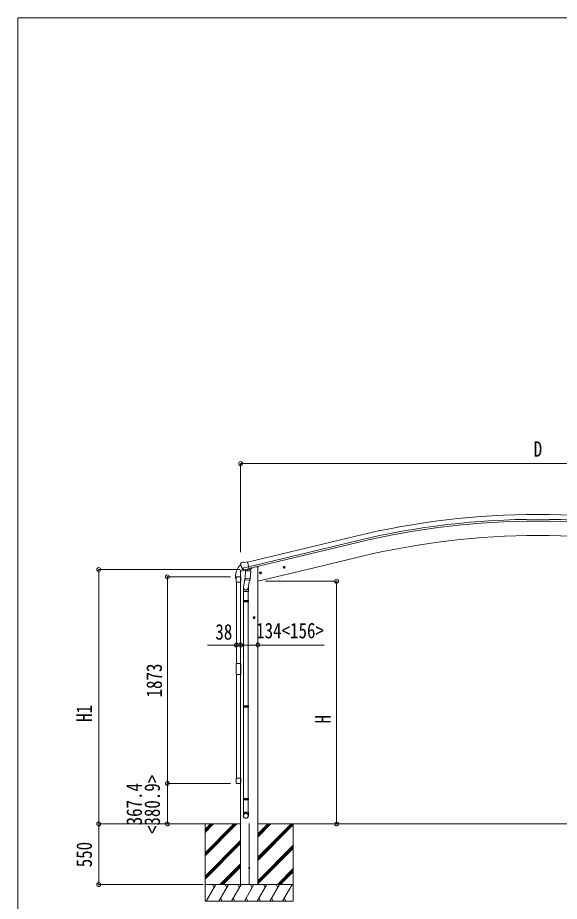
# Model space of a CAD drawing. Units: millimetres at full size, sheet at 1:35. Extents: x -9783 to 9892, y -6828 to 6752.
# Drawn here: x -9783 to -4873, y -1259 to 6752 of the extents above; entities that cross this region are included whole.
import ezdxf
from ezdxf.enums import TextEntityAlignment as Align

# ---------------------------------------------------------------- set-up
doc = ezdxf.new("R2010")
doc.units = ezdxf.units.MM
doc.header["$LTSCALE"] = 35
doc.header["$PDMODE"] = 32
doc.header["$PDSIZE"] = 35
for name, color, linetype, lineweight in [('0-0_0', 7, 'Continuous', 9), ('0-1_本体', 4, 'Continuous', 9), ('0-2_部品', 7, 'Continuous', 9), ('0-8_PARTS2', 2, 'Continuous', 9), ('0-A_寸法', 6, 'Continuous', 9), ('1-2_GLASS_SEAL', 7, 'Continuous', 9), ('1-A', 6, 'Continuous', 9), ('F-0_240', 7, 'Continuous', 9)]:
    doc.layers.add(name, color=color, linetype=linetype, lineweight=lineweight)
doc.styles.add('ＭＳ ゴシック', font='')
doc.styles.get('ＭＳ ゴシック').set_extended_font_data('MS Gothic')

msp = doc.modelspace()

# ---------------------------------------------------------------- linework, layer by layer
at = {"layer": '0-0_0'}
for p, q in [((-7762.31, -557.28), (-8263.98, -557.29)), ((-8084.76, -557.28), (-8084.76, -1257.28)), ((-8084.76, -818.01), (-7824.03, -557.28)), ((-8084.76, -832.15), (-7809.89, -557.28)), ((-8084.76, -846.29), (-7795.75, -557.28)), ((-8084.76, -634.16), (-8007.88, -557.28)), ((-8084.76, -620.02), (-8022.02, -557.28)), ((-8084.76, -605.88), (-8036.16, -557.28)), ((-7606.31, -860.06), (-7303.53, -557.28)), ((-7606.31, -874.2), (-7289.39, -557.28)), ((-7606.31, -676.21), (-7487.38, -557.28)), ((-7606.31, -662.07), (-7501.52, -557.28)), ((-7606.31, -647.93), (-7515.66, -557.28)), ((-7605.81, -557.28), (-2526.66, -557.28)), ((-7284.76, -557.28), (-7284.76, -1257.28)), ((-7606.31, -888.34), (-7284.76, -566.8)), ((-8084.76, -1030.14), (-7762.31, -707.69)), ((-8084.76, -1044.28), (-7762.31, -721.84)), ((-8084.76, -1058.43), (-7762.31, -735.98)), ((-7606.31, -1072.19), (-7284.76, -750.64)), ((-7606.31, -1086.33), (-7284.76, -764.79)), ((-7606.31, -1100.48), (-7284.76, -778.93)), ((-7949.77, -1107.28), (-7762.31, -919.82)), ((-7935.63, -1107.28), (-7762.31, -933.97)), ((-7921.48, -1107.28), (-7762.31, -948.11)), ((-7429.27, -1107.28), (-7284.76, -962.77)), ((-7415.13, -1107.28), (-7284.76, -976.92)), ((-7400.98, -1107.28), (-7284.76, -991.06)), ((-7284.76, -1107.28), (-8084.76, -1107.28)), ((-8074.47, -1257.28), (-7987.87, -1107.28)), ((-8002.87, -1133.26), (-8017.87, -1107.28)), ((-7959, -1257.28), (-7872.4, -1107.28)), ((-7887.4, -1133.27), (-7902.4, -1107.28)), ((-7843.53, -1257.28), (-7756.93, -1107.28)), ((-7771.93, -1133.26), (-7786.93, -1107.28)), ((-7617.76, -1107.28), (-7751.76, -1107.28)), ((-7728.06, -1257.28), (-7641.46, -1107.28)), ((-7656.46, -1133.26), (-7671.46, -1107.28)), ((-7612.59, -1257.28), (-7525.99, -1107.28)), ((-7540.99, -1133.26), (-7555.99, -1107.28)), ((-7497.12, -1257.28), (-7410.52, -1107.28)), ((-7440.52, -1107.28), (-7425.52, -1133.26)), ((-7381.65, -1257.28), (-7295.05, -1107.28)), ((-8084.76, -1257.28), (-7284.76, -1257.28)), ((-7944, -1231.3), (-7929, -1257.28)), ((-7828.53, -1231.3), (-7813.53, -1257.28)), ((-7713.06, -1231.3), (-7698.06, -1257.28)), ((-7597.59, -1231.3), (-7582.59, -1257.28)), ((-7482.12, -1231.3), (-7467.12, -1257.28)), ((-7366.65, -1231.3), (-7351.65, -1257.28))]:
    msp.add_line(p, q, dxfattribs=at)
at = {"layer": '0-1_本体'}
for p, q in [((-6717.39, 2052.5), (-7700.64, 1816.44)), ((-6707.32, 2010.52), (-7690.56, 1774.46)), ((-6703.39, 1994.16), (-7686.64, 1758.12)), ((-7095.6, 1765.27), (-6672.81, 1866.78)), ((-7626.81, 1772.1), (-7660.08, 1764.11)), ((-7606.31, 1772.1), (-7626.31, 1772.1)), ((-7606.31, -1107.28), (-7606.31, 1772.1)), ((-7606.31, 1642.66), (-7095.6, 1765.27)), ((-7762.31, -1107.28), (-7762.31, 1732.96))]:
    msp.add_line(p, q, dxfattribs=at)
for radius in [7073, 7029.83, 7013, 6882]:
    msp.add_arc((-5066.23, -4825.07), radius, 76.5, 103.5, dxfattribs=at)
at = {"layer": '0-2_部品'}
for p, q in [((-7762.02, 1800.54), (-7761.74, 1799.39)), ((-7757.8, 1809.11), (-7761.65, 1802.82)), ((-7754.7, 1811.36), (-7741.52, 1814.53)), ((-7747.96, 1760.23), (-7690.46, 1774.04)), ((-7726.96, 1811.85), (-7740.22, 1814.55)), ((-7726.96, 1811.85), (-7701.03, 1818.08)), ((-7659.58, 1764.59), (-7659.58, 1761.44)), ((-7357.89, 1771.2), (-7377.34, 1766.54)), ((-7374.92, 1767.12), (-7372.78, 1774.31)), ((-7369.75, 1761.67), (-7374.92, 1767.12)), ((-7372.78, 1774.31), (-7365.49, 1776.07)), ((-7365.28, 1759.15), (-7369.95, 1778.59)), ((-7365.49, 1776.07), (-7360.32, 1770.62)), ((-7764.14, 1732.4), (-7721.32, 1742.68)), ((-7764.14, 1739.29), (-7764.14, 1732.4)), ((-7734.9, 1748.67), (-7761.84, 1742.2)), ((-7731.11, 1745.32), (-7747.49, 1759.81)), ((-7728.4, 1744.75), (-7720.88, 1746.56)), ((-7727.57, 1744.87), (-7726.04, 1745.23)), ((-7726.04, 1745.23), (-7689.33, 1754.05)), ((-7724.2, 1745.01), (-7724.25, 1744.27)), ((-7723.49, 1743.23), (-7697.68, 1736.79)), ((-7716.58, 1737.88), (-7721.25, 1671.04)), ((-7670.89, 1734.68), (-7716.58, 1737.88)), ((-7714.8, 1741.06), (-7715.03, 1737.77)), ((-7695.28, 1752.22), (-7696.3, 1737.62)), ((-7689.33, 1754.05), (-7687.8, 1754.41)), ((-7686.25, 1756.52), (-7685.3, 1756.45)), ((-7685.3, 1756.45), (-7671.99, 1741.14)), ((-7681.62, 1752.21), (-7663.41, 1756.58)), ((-7675.56, 1667.85), (-7670.89, 1734.68)), ((-7671.99, 1741.14), (-7672.43, 1734.79)), ((-7571.82, 1719.85), (-7591.26, 1715.18)), ((-7588.84, 1715.76), (-7586.71, 1722.96)), ((-7583.67, 1710.32), (-7588.84, 1715.76)), ((-7586.71, 1722.96), (-7579.41, 1724.71)), ((-7579.2, 1707.79), (-7583.87, 1727.24)), ((-7579.41, 1724.71), (-7574.24, 1719.26)), ((-7720.89, 1676.16), (-7735.43, 1588.3)), ((-7722.11, 1658.58), (-7721.24, 1671.04)), ((-7721.71, 1657.22), (-7721.72, 1657.22)), ((-7675.56, 1667.85), (-7721.25, 1671.04)), ((-7720.27, 1656.44), (-7678.57, 1653.52)), ((-7682.1, 1653.77), (-7694.73, 1578.97)), ((-7675.57, 1667.85), (-7676.46, 1655.15)), ((-7737.58, 1551.13), (-7737.58, 1585.49)), ((-7691.58, 1551.13), (-7737.58, 1551.13)), ((-7735.58, 1551.13), (-7735.58, 1468.48)), ((-7693.58, 1551.13), (-7693.58, 1468.48)), ((-7691.58, 1585.79), (-7691.58, 1551.13)), ((-7737.58, 1466.48), (-7736.58, 1468.48)), ((-7691.58, 1466.48), (-7737.58, 1466.48)), ((-7691.58, 1458.48), (-7737.58, 1458.48)), ((-7692.58, 1468.48), (-7736.58, 1468.48)), ((-7692.58, 1456.48), (-7736.58, 1456.48)), ((-7735.58, 1456.48), (-7735.58, 512.29)), ((-7693.58, 1456.48), (-7693.58, 512.29)), ((-7691.58, 1466.48), (-7692.58, 1468.48)), ((-7691.58, 1458.48), (-7692.58, 1456.48)), ((-7691.58, 1466.48), (-7691.58, 1458.48)), ((-7630.07, 1312.6), (-7650.07, 1312.6)), ((-7647.58, 1312.6), (-7643.83, 1319.1)), ((-7643.83, 1306.1), (-7647.58, 1312.6)), ((-7643.83, 1319.1), (-7636.32, 1319.1)), ((-7640.07, 1302.6), (-7640.07, 1322.6)), ((-7636.32, 1319.1), (-7632.57, 1312.6)), ((-7737.58, 510.29), (-7736.58, 512.29)), ((-7691.58, 510.29), (-7737.58, 510.29)), ((-7691.58, 502.29), (-7737.58, 502.29)), ((-7692.58, 512.29), (-7736.58, 512.29)), ((-7692.58, 500.29), (-7736.58, 500.29)), ((-7735.58, 500.29), (-7735.58, -327.9)), ((-7693.58, 500.29), (-7693.58, -327.9)), ((-7691.58, 510.29), (-7692.58, 512.29)), ((-7691.58, 502.29), (-7692.58, 500.29)), ((-7691.58, 510.29), (-7691.58, 502.29)), ((-7737.58, -329.9), (-7736.58, -327.9)), ((-7691.58, -329.9), (-7737.58, -329.9)), ((-7691.58, -337.9), (-7737.58, -337.9)), ((-7692.58, -327.9), (-7736.58, -327.9)), ((-7692.58, -339.9), (-7736.58, -339.9)), ((-7735.58, -339.9), (-7735.58, -449.9)), ((-7693.58, -339.9), (-7693.58, -449.9)), ((-7691.58, -329.9), (-7692.58, -327.9)), ((-7691.58, -337.9), (-7692.58, -339.9)), ((-7691.58, -329.9), (-7691.58, -337.9)), ((-7737.58, -484.04), (-7737.58, -449.9)), ((-7691.58, -449.9), (-7737.58, -449.9)), ((-7691.58, -484.04), (-7691.58, -449.9))]:
    msp.add_line(p, q, dxfattribs=at)
for points in [[(-7695.6, 1752.63), (-7685.88, 1754.96), (-7701.03, 1818.08)], [(-7360.32, 1770.62), (-7362.45, 1763.43), (-7369.75, 1761.67)], [(-7748.23, 1760.81), (-7747.65, 1759.96), (-7747.49, 1759.81)], [(-7695.6, 1752.63), (-7695.84, 1752.48), (-7720.6, 1746.53), (-7720.88, 1746.56)], [(-7574.24, 1719.26), (-7576.37, 1712.07), (-7583.67, 1710.32)], [(-7737.58, 1466.48), (-7737.58, 1458.48), (-7736.58, 1456.48)], [(-7632.57, 1312.6), (-7636.32, 1306.1), (-7643.83, 1306.1)], [(-7737.58, 510.29), (-7737.58, 502.29), (-7736.58, 500.29)], [(-7737.58, -329.9), (-7737.58, -337.9), (-7736.58, -339.9)]]:
    msp.add_lwpolyline(points, dxfattribs=at)
for centre, radius in [((-7367.62, 1768.87), 8.5), ((-7367.62, 1768.87), 7.7), ((-7367.62, 1768.87), 6.5), ((-7581.54, 1717.51), 8.5), ((-7581.54, 1717.51), 7.7), ((-7581.54, 1717.51), 6.5), ((-7640.07, 1312.6), 8.5), ((-7640.07, 1312.6), 7.7), ((-7640.07, 1312.6), 6.5)]:
    msp.add_circle(centre, radius, dxfattribs=at)
at = {"layer": '0-2_部品', "color": 4}
msp.add_circle((-7683.81, -957.28), 4.5, dxfattribs=at)
at = {"layer": '0-2_部品'}
for centre, radius, start, end in [((-7564.94, 1846.63), 202.4, 193.5, 205.09125), ((-7753.53, 1806.5), 5, 103.5, 148.5), ((-7740.82, 1811.61), 3, 78.5, 103.5), ((-7761.14, 1739.29), 3, 103.5, 180), ((-7727.68, 1745.35), 0.5, 248.23754, 283.5), ((-7724.7, 1745.04), 0.5, 356, 103.5), ((-7723.25, 1744.2), 1, 176, 256), ((-7697.33, 1737.76), 1.03, 250.03897, 351.96569), ((-7694.68, 1752.14), 0.604, 100.59842, 172.20595), ((-7687.92, 1754.9), 0.5, 283.5, 318.76246), ((-7664.58, 1761.44), 5, 283.5, 0), ((-7720.17, 1658.4), 1.95, 175.04017, 217.47766), ((-7720.13, 1658.43), 2, 217.40962, 266), ((-7678.43, 1655.52), 2, 266, 349.46843), ((-7707.58, 1585.49), 30, 177.45142, 180)]:
    msp.add_arc(centre, radius, start, end, dxfattribs=at)
for centre, major_axis, ratio, start_param, end_param in [((-7759.1, 1801.25), (-1.57, -2.57), 0.99628, 4.712389, 5.4996506), ((-7729.12, 1747.57), (-0.73, -2.92), 0.997631, 5.8041905, 6.6006116), ((-7729.07, 1747.8), (2.63, 3.16), 0.650902, 4.0958226, 4.1686332), ((-7729.1, 1747.67), (-0.73, -2.92), 0.997631, 0.3902369, 0.4789948), ((-7714.58, 1585.79), (23, 0), 0.996195, 2.5560258, 6.5663028), ((-7714.58, 1585.79), (21, 0), 0.996195, 2.9349147, 5.9512394), ((-7714.58, -482.3), (-23, 0), 0.996195, 3.1415927, 6.2831853), ((-7714.58, -484.04), (-23, 0), 0.996195, 3.1415927, 6.2831853), ((-7714.58, -484.04), (0, -23.43), 0.981806, 4.712389, 7.8539816)]:
    msp.add_ellipse(centre, major_axis=major_axis, ratio=ratio, start_param=start_param, end_param=end_param, dxfattribs=at)
msp.add_ellipse((-7714.58, -484.04), major_axis=(21, 0), ratio=0.996195, dxfattribs=at)
at = {"layer": '0-8_PARTS2'}
msp.add_line((-7683.81, -554.78), (-7683.81, -1109.78), dxfattribs=at)
at = {"layer": '0-A_寸法'}
for p, q in [((-7762.31, 2709.62), (-7762.31, 1907.28)), ((-7762.31, 2709.62), (-2370.29, 2709.62)), ((-9048.59, 1748.92), (-7769.76, 1748.92)), ((-9048.59, -557.29), (-9048.59, 1748.92)), ((-8426.16, 1683.08), (-8426.16, -189.92)), ((-6892.58, 1642.7), (-7537.7, 1642.7)), ((-6892.58, -557.29), (-6892.58, 1642.7)), ((-7606.31, 1063.97), (-7762.31, 1063.97)), ((-7606.31, 1063.97), (-7006.31, 1063.97)), ((-9048.59, -557.29), (-8099.57, -557.29)), ((-9048.59, -557.29), (-8102.32, -557.29)), ((-9048.59, -557.29), (-9048.59, -1107.28)), ((-8414.88, -557.29), (-8102.32, -557.29)), ((-9048.59, -1107.28), (-8100.6, -1107.28))]:
    msp.add_line(p, q, dxfattribs=at)
for p in [(-7762.31, 2709.62), (-9048.59, 1748.92), (-6892.58, 1642.7), (-7762.31, 1063.97), (-7606.31, 1063.97), (-9048.59, -557.29), (-6892.58, -557.29), (-9048.59, -1107.28)]:
    msp.add_point(p, dxfattribs=at)
at = {"layer": '1-2_GLASS_SEAL'}
for p, q in [((-7808.81, 1683.17), (-7808.81, 1671.41)), ((-7795.81, 1683.88), (-7766.81, 1683.88)), ((-7795.55, 1684.18), (-7762.31, 1684.18)), ((-7808.31, 1670.91), (-7802.05, 1670.91)), ((-7801.55, 1678.18), (-7801.55, 1671.41)), ((-7801.31, 1634.68), (-7801.31, 1678.38)), ((-7761.31, 1634.68), (-7801.31, 1634.68)), ((-7761.31, 1678.38), (-7761.31, 1634.68)), ((-7801.31, -141.32), (-7801.31, -185.02)), ((-7761.31, -141.32), (-7801.31, -141.32)), ((-7761.31, -185.02), (-7761.31, -141.32)), ((-7795.81, -190.52), (-7766.81, -190.52))]:
    msp.add_line(p, q, dxfattribs=at)
at = {"layer": '1-2_GLASS_SEAL', "color": 4}
for p, q in [((-7800.31, 1634.68), (-7800.31, 895.68)), ((-7762.31, 1634.68), (-7762.31, 895.68)), ((-7800.31, 797.68), (-7800.31, -141.32)), ((-7762.31, -141.32), (-7762.31, 797.68))]:
    msp.add_line(p, q, dxfattribs=at)
at = {"layer": '1-2_GLASS_SEAL'}
msp.add_lwpolyline([(-7801.31, 895.68), (-7761.31, 895.68), (-7761.31, 797.68), (-7801.31, 797.68)], close=True, dxfattribs=at)
for centre, radius, start, end in [((-7656.55, 1683.17), 152.26, 135.14293, 180), ((-7760.07, 1785.19), 6.95, 95.39711, 129.45641), ((-7795.55, 1678.18), 6, 90, 180), ((-7795.81, 1678.38), 5.5, 90, 180), ((-7766.81, 1678.38), 5.5, 0, 90), ((-7808.31, 1671.41), 0.5, 180, 270), ((-7802.05, 1671.41), 0.5, 270, 0), ((-7795.81, -185.02), 5.5, 180, 270), ((-7766.81, -185.02), 5.5, 270, 0)]:
    msp.add_arc(centre, radius, start, end, dxfattribs=at)
at = {"layer": '1-A'}
for p, q in [((-8426.16, 1683.08), (-7852.63, 1683.08)), ((-7762.38, 1063.97), (-8062.38, 1063.97)), ((-7762.38, 1063.97), (-7800.41, 1063.97)), ((-8426.16, -189.92), (-7852.63, -189.92)), ((-8426.16, -557.29), (-8426.16, -189.92)), ((-8426.16, -557.29), (-7852.63, -557.29))]:
    msp.add_line(p, q, dxfattribs=at)
for p in [(-8426.16, 1683.08), (-7800.41, 1063.97), (-7762.38, 1063.97), (-8426.16, -189.92), (-8426.16, -557.29)]:
    msp.add_point(p, dxfattribs=at)
at = {"layer": 'F-0_240', "color": 5}
for q in [(-9783.03, -6828.1), (9396.97, 6751.9)]:
    msp.add_line((-9783.03, 6751.9), q, dxfattribs=at)

# ---------------------------------------------------------------- texts
at = {"layer": '0-A_寸法', "color": 7, "style": 'ＭＳ ゴシック', "width": 0.8}
for s, p in [('D', (-5105.68, 2728.62)), ('134<156>', (-7621.31, 1082.97))]:
    msp.add_text(s, height=141.1, dxfattribs=at).set_placement(p, align=Align.BOTTOM_LEFT)
for s, p in [('H1', (-9067.59, 367.07)), ('H', (-6903.58, 353.33)), ('550', (-9067.59, -950.41))]:
    msp.add_text(s, height=141.1, rotation=90, dxfattribs=at).set_placement(p, align=Align.BOTTOM_LEFT)
at = {"layer": '1-A', "color": 7, "style": 'ＭＳ ゴシック', "width": 0.8}
msp.add_text('38', height=141.1, dxfattribs=at).set_placement((-7991.13, 1070.97), align=Align.BOTTOM_LEFT)
for s, p in [('1873', (-8433.16, 589.08)), ('<380.9>', (-8451.04, -649.23)), ('367.4', (-8614.52, -570.48))]:
    msp.add_text(s, height=141.1, rotation=90, dxfattribs=at).set_placement(p, align=Align.BOTTOM_LEFT)

doc.saveas('drawing.dxf')
